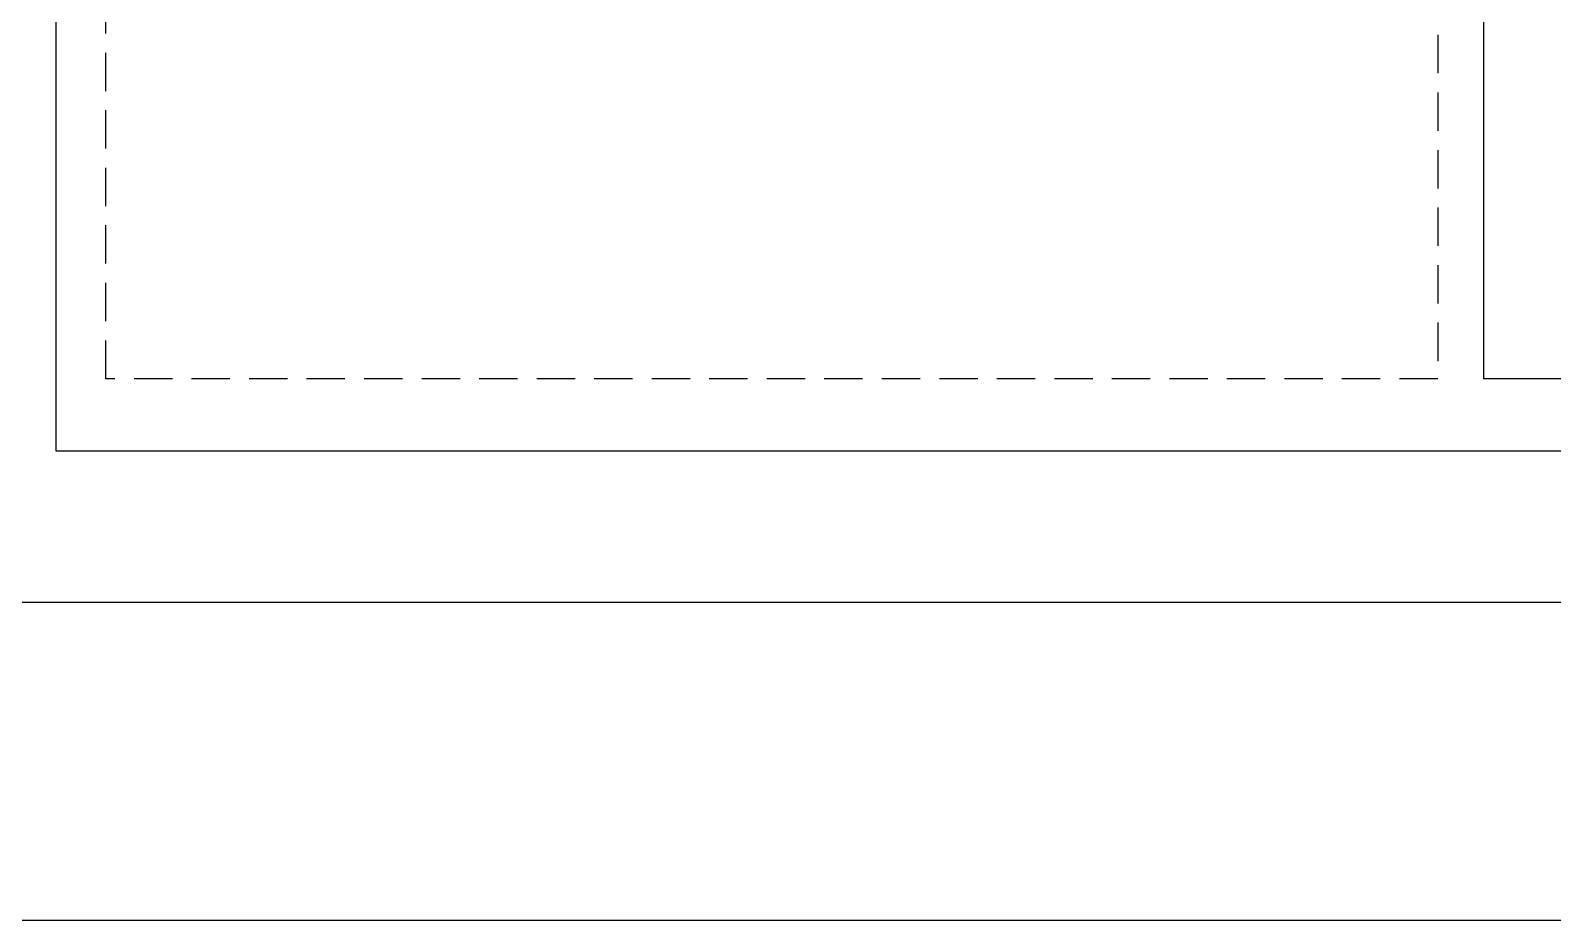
# Model space of a CAD drawing. Header units: millimetres. Extents: x 4 to 3929, y -454 to 587.
# Drawn here: x 1680.1 to 1878.6, y -454.4 to -338.4 of the extents above; entities that cross this region are included whole.
import ezdxf

# ---------------------------------------------------------------- set-up
doc = ezdxf.new("R2010")
doc.units = ezdxf.units.MM
doc.header["$LTSCALE"] = 10
doc.linetypes.add('A-DASHD01', pattern=[0.75, 0.5, -0.25])
doc.layers.get('Defpoints').update_dxf_attribs({"color": 200})
doc.layers.add('CZ-TABL-LIN1', color=4, linetype='Continuous')

msp = doc.modelspace()

# ---------------------------------------------------------------- linework, layer by layer
at = {"layer": 'CZ-TABL-LIN1', "ltscale": 10}
msp.add_lwpolyline([(1552.01, -47.89), (1552.01, 476.26), (2281, 476.26, -0.414214), (2289, 468.26), (2289, -404.96, -0.414214), (2281, -412.96), (1560.01, -412.96, -0.414214), (1552.01, -404.96), (1552.01, -134.92)], format="xyb", dxfattribs=at)
at = {"layer": 'CZ-TABL-LIN1', "flags": 128}
for points in [[(1683.48, -393.26), (1683.48, 457.74), (2272.38, 457.74), (2272.38, -393.26)], [(1869.64, -383.8), (1869.64, -15.38), (2264.45, -15.38), (2264.45, -383.8)]]:
    msp.add_lwpolyline(points, close=True, dxfattribs=at)
at = {"layer": 'CZ-TABL-LIN1', "linetype": 'A-DASHD01'}
msp.add_lwpolyline([(1689.95, -383.8), (1689.95, 336.01), (1863.62, 336.01), (1863.62, -383.8)], close=True, dxfattribs=at)
at = {"layer": 'Defpoints'}
msp.add_lwpolyline([(761.28, 587.1), (2323.29, 587.1), (2323.29, -454.42), (761.28, -454.42)], close=True, dxfattribs=at)

doc.saveas('drawing.dxf')
